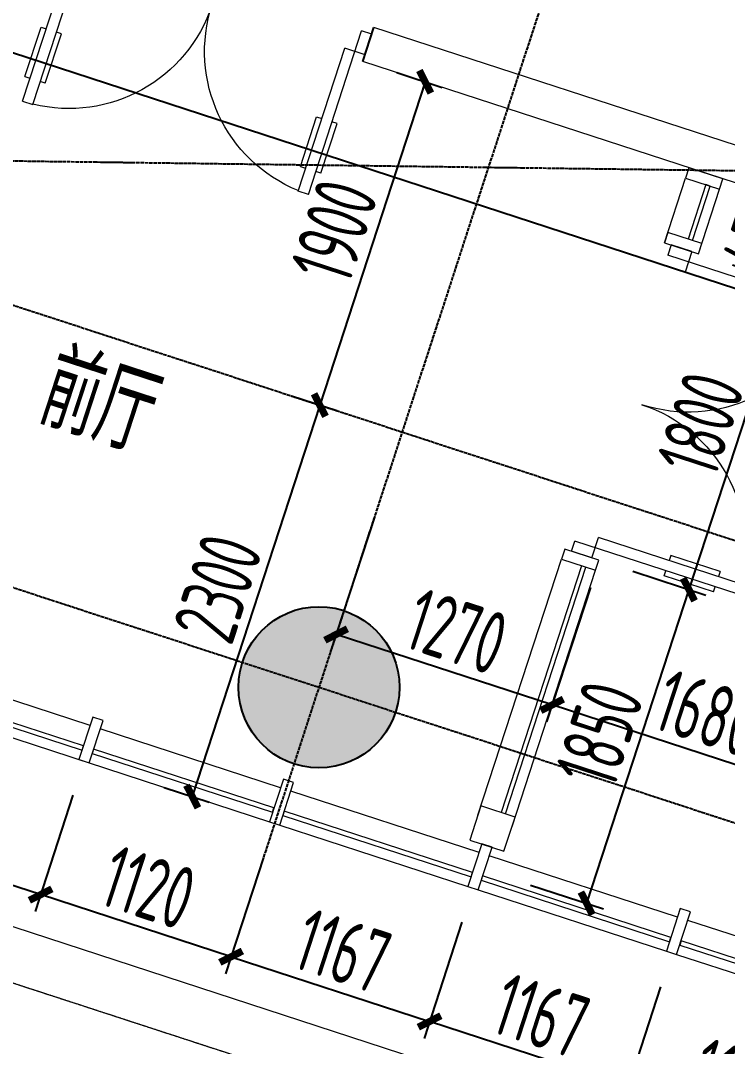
# Model space of a CAD drawing. Header units: millimetres. Extents: x 11515858 to 24947533, y -12784974 to -6116114.
# Drawn here: x 11838188 to 11842139, y -6355257 to -6349525 of the extents above; entities that cross this region are included whole.
import ezdxf
from ezdxf.enums import TextEntityAlignment as Align

# ---------------------------------------------------------------- set-up
doc = ezdxf.new("R2010")
doc.units = ezdxf.units.MM
doc.header["$LTSCALE"] = 10
for name, pattern in [('A2-RG-AXIS$0$CENTER', [2, 1.25, -0.25, 0.25, -0.25]), ('A2-RG-AXIS$0$DOTE', [2.42, 2, -0.2, 0.02, -0.2]), ('A2-RI-F2$0$Overhead 1_16_', [2.579687, 1.5875, -0.992188])]:
    doc.linetypes.add(name, pattern=pattern)
for name, color, linetype in [('A2-RB-F2$0$A-DIMS-100', 1, 'Continuous'), ('A2-RG-AXIS$0$A-GRID', 1, 'A2-RG-AXIS$0$CENTER'), ('A2-RI-F2$0$A-STRS', 50, 'Continuous'), ('A2-RI-F2$0$A-SYMB-AREA', 4, 'Continuous'), ('A2-RI-F2$0$A-SYMB-NAME', 4, 'Continuous'), ('A2-RI-F2$0$WINDOW_TEXT', 7, 'Continuous'), ('A2-RS-F2$0$A-HATH-GRAY', 8, 'Continuous'), ('A2-RS-F2$0$A-WALL-CONC', 6, 'Continuous')]:
    doc.layers.add(name, color=color, linetype=linetype)
for name, color, linetype, lineweight in [('A2-RI-F2$0$A-DOOR', 32, 'Continuous', 5), ('A2-RI-F2$0$A-FLOR-OVHD', 8, 'A2-RI-F2$0$Overhead 1_16_', 5), ('A2-RI-F2$0$A-FLOR-STRS', 2, 'Continuous', 5), ('A2-RI-F2$0$A-GENM', 6, 'Continuous', 9), ('A2-RI-F2$0$A-GLAZ', 140, 'Continuous', 5), ('A2-RI-F2$0$A-GLAZ-CWMG', 3, 'Continuous', 5), ('A2-RI-F2$0$A-WALL', 7, 'Continuous', 5)]:
    doc.layers.add(name, color=color, linetype=linetype, lineweight=lineweight)
doc.styles.add('A2-RB-F2$0$XD2008', font='hzs.shx', dxfattribs={"width": 0.7, "bigfont": 'hztxt.shx'})
doc.styles.add('A2-RI-F2$0$ECADI', font='hzs.shx', dxfattribs={"width": 0.7, "bigfont": 'hztxt.shx'})
doc.styles.add('A2-RI-F2$0$SIMPLEX', font='simplex.shx', dxfattribs={"width": 0.7})
doc.dimstyles.new('A2-RB-F2$0$XD100$0', dxfattribs={"dimscale": 100, "dimtxt": 3.5, "dimasz": 1, "dimexe": 1, "dimexo": 2, "dimgap": 0.5, "dimtad": 1, "dimdec": 0, "dimdsep": 46, "dimtxsty": 'A2-RB-F2$0$XD2008', "dimblk1": 'A2-RB-F2$0$_ArchTick', "dimblk2": 'A2-RB-F2$0$_ArchTick', "dimsah": 1, "dimcen": 2.5, "dimclrt": 4, "dimaunit": 1, "dimadec": 0, "dimazin": 0, "dimtfac": 1, "dimtdec": 0, "dimtix": 1, "dimtmove": 1, "dimatfit": 3, "dimfxl": 0, "dimtolj": 1, "dimtzin": 0, "dimarcsym": 0})

# ---------------------------------------------------------------- blocks, each defined once
blk = doc.blocks.new('A2-RG-AXIS')
at = {"layer": 'A2-RG-AXIS$0$A-GRID', "linetype": 'A2-RG-AXIS$0$DOTE'}
for p, q in [((11852707, -6313824), (11839546.1, -6354201.2)), ((11832290.2, -6349206.7), (11870250.8, -6361579.7)), ((11835567, -6350274.8), (11872705.5, -6350774.9)), ((11831825.3, -6350632.8), (11869786, -6363005.8))]:
    blk.add_line(p, q, dxfattribs=at)
blk = doc.blocks.new('A2-RB-F2$0$_ArchTick')
at = {"color": 0, "linetype": 'ByBlock', "const_width": 0.4}
blk.add_lwpolyline([(-0.5, -0.5), (0.5, 0.5)], dxfattribs=at)
blk = doc.blocks.new('*D1606')
at = {"layer": 'A2-RB-F2$0$A-DIMS-100', "color": 0, "lineweight": -2, "transparency": 16777216}
for p, q in [((11840291.9, -6349816.5), (11840544.6, -6349898.9)), ((11840449.5, -6349867.9), (11839860.7, -6351674.3)), ((11839703.1, -6351622.9), (11839955.8, -6351705.2))]:
    blk.add_line(p, q, dxfattribs=at)
at = {"layer": 'Defpoints', "color": 0, "transparency": 16777216}
for p in [(11840101.7, -6349754.6), (11839513, -6351560.9), (11839860.7, -6351674.3)]:
    blk.add_point(p, dxfattribs=at)
at = {"layer": 'A2-RB-F2$0$A-DIMS-100', "color": 0, "lineweight": -2, "transparency": 16777216, "xscale": 100, "yscale": 100, "zscale": 100}
for p, rotation in [((11840449.5, -6349867.9), 71.9470404933523), ((11839860.7, -6351674.3), 251.9470404933523)]:
    blk.add_blockref('A2-RB-F2$0$_ArchTick', p, dxfattribs=dict(at, rotation=rotation))
at = {"layer": 'A2-RB-F2$0$A-DIMS-100', "color": 4, "transparency": 16777216, "insert": (11839941.2, -6350701.4), "char_height": 350, "attachment_point": 5, "rotation": 71.94704, "style": 'A2-RB-F2$0$XD2008'}
blk.add_mtext('\\A1;1900', dxfattribs=at)
blk = doc.blocks.new('*D1607')
at = {"layer": 'A2-RB-F2$0$A-DIMS-100', "color": 0, "lineweight": -2, "transparency": 16777216}
for p, q in [((11839703.1, -6351622.9), (11839955.8, -6351705.2)), ((11839860.7, -6351674.3), (11839148, -6353861.1)), ((11838990.4, -6353809.7), (11839243, -6353892.1))]:
    blk.add_line(p, q, dxfattribs=at)
at = {"layer": 'Defpoints', "color": 0, "transparency": 16777216}
for p in [(11839513, -6351560.9), (11838800.2, -6353747.7), (11839148, -6353861.1)]:
    blk.add_point(p, dxfattribs=at)
at = {"layer": 'A2-RB-F2$0$A-DIMS-100', "color": 0, "lineweight": -2, "transparency": 16777216, "xscale": 100, "yscale": 100, "zscale": 100}
for p, rotation in [((11839860.7, -6351674.3), 71.94704049335047), ((11839148, -6353861.1), 251.9470404933505)]:
    blk.add_blockref('A2-RB-F2$0$_ArchTick', p, dxfattribs=dict(at, rotation=rotation))
at = {"layer": 'A2-RB-F2$0$A-DIMS-100', "color": 4, "transparency": 16777216, "insert": (11839290.4, -6352697.9), "char_height": 350, "attachment_point": 5, "rotation": 71.94704, "style": 'A2-RB-F2$0$XD2008'}
blk.add_mtext('\\A1;2300', dxfattribs=at)
blk = doc.blocks.new('*D1856')
at = {"layer": 'A2-RB-F2$0$A-DIMS-100', "color": 0, "lineweight": -2, "transparency": 16777216}
for p, q in [((11841373, -6352693.2), (11841128.3, -6353444.2)), ((11842970.6, -6353214), (11842725.8, -6353965)), ((11842756.8, -6353869.9), (11841159.2, -6353349.2))]:
    blk.add_line(p, q, dxfattribs=at)
at = {"layer": 'Defpoints', "color": 0, "transparency": 16777216}
for p in [(11841435, -6352503.1), (11843032.6, -6353023.8), (11841159.2, -6353349.2)]:
    blk.add_point(p, dxfattribs=at)
at = {"layer": 'A2-RB-F2$0$A-DIMS-100', "color": 0, "lineweight": -2, "transparency": 16777216, "xscale": 100, "yscale": 100, "zscale": 100}
for p, rotation in [((11841159.2, -6353349.2), 161.9462630201859), ((11842756.8, -6353869.9), 341.9462630201858)]:
    blk.add_blockref('A2-RB-F2$0$_ArchTick', p, dxfattribs=dict(at, rotation=rotation))
at = {"layer": 'A2-RB-F2$0$A-DIMS-100', "color": 4, "transparency": 16777216, "insert": (11842027.8, -6353395.6), "char_height": 350, "attachment_point": 5, "rotation": 341.94626, "style": 'A2-RB-F2$0$XD2008'}
blk.add_mtext('\\A1;1680', dxfattribs=at)
blk = doc.blocks.new('*D1857')
at = {"layer": 'A2-RB-F2$0$A-DIMS-100', "color": 0, "lineweight": -2, "transparency": 16777216}
for p, q in [((11840165.9, -6352299.8), (11839921.1, -6353050.7)), ((11841373.1, -6352693.2), (11841128.3, -6353444.2)), ((11841159.3, -6353349.1), (11839952.1, -6352955.7))]:
    blk.add_line(p, q, dxfattribs=at)
at = {"layer": 'Defpoints', "color": 0, "transparency": 16777216}
for p in [(11840227.8, -6352109.6), (11841435, -6352503.1), (11839952.1, -6352955.7)]:
    blk.add_point(p, dxfattribs=at)
at = {"layer": 'A2-RB-F2$0$A-DIMS-100', "color": 0, "lineweight": -2, "transparency": 16777216, "xscale": 100, "yscale": 100, "zscale": 100}
for p, rotation in [((11839952.1, -6352955.7), 161.9470386342331), ((11841159.3, -6353349.1), 341.9470386342332)]:
    blk.add_blockref('A2-RB-F2$0$_ArchTick', p, dxfattribs=dict(at, rotation=rotation))
at = {"layer": 'A2-RB-F2$0$A-DIMS-100', "color": 4, "transparency": 16777216, "insert": (11840625.4, -6352938.5), "char_height": 350, "attachment_point": 5, "rotation": 341.94704, "style": 'A2-RB-F2$0$XD2008'}
blk.add_mtext('\\A1;1270', dxfattribs=at)
blk = doc.blocks.new('*D2026')
at = {"layer": 'A2-RB-F2$0$A-DIMS-100', "color": 0, "lineweight": -2, "transparency": 16777216}
for p, q in [((11841764.6, -6354924.3), (11841552.7, -6355574.4)), ((11842873.8, -6355285.8), (11842662, -6355935.9)), ((11841583.7, -6355479.3), (11842692.9, -6355840.8))]:
    blk.add_line(p, q, dxfattribs=at)
at = {"layer": 'Defpoints', "color": 0, "transparency": 16777216}
for p in [(11841826.6, -6354734.1), (11842935.8, -6355095.7), (11842692.9, -6355840.8)]:
    blk.add_point(p, dxfattribs=at)
at = {"layer": 'A2-RB-F2$0$A-DIMS-100', "color": 0, "lineweight": -2, "transparency": 16777216, "xscale": 100, "yscale": 100, "zscale": 100}
for p, rotation in [((11841583.7, -6355479.3), 161.9470404933341), ((11842692.9, -6355840.8), 341.9470404933341)]:
    blk.add_blockref('A2-RB-F2$0$_ArchTick', p, dxfattribs=dict(at, rotation=rotation))
at = {"layer": 'A2-RB-F2$0$A-DIMS-100', "color": 4, "transparency": 16777216, "insert": (11842208.1, -6355446.1), "char_height": 350, "attachment_point": 5, "rotation": 341.94704, "style": 'A2-RB-F2$0$XD2008'}
blk.add_mtext('\\A1;1167', dxfattribs=at)
blk = doc.blocks.new('*D2027')
at = {"layer": 'A2-RB-F2$0$A-DIMS-100', "color": 0, "lineweight": -2, "transparency": 16777216}
for p, q in [((11840655.4, -6354562.8), (11840443.5, -6355212.8)), ((11841764.6, -6354924.3), (11841552.7, -6355574.4)), ((11841583.7, -6355479.3), (11840474.5, -6355117.8))]:
    blk.add_line(p, q, dxfattribs=at)
at = {"layer": 'Defpoints', "color": 0, "transparency": 16777216}
for p in [(11840717.4, -6354372.6), (11841826.6, -6354734.1), (11840474.5, -6355117.8)]:
    blk.add_point(p, dxfattribs=at)
at = {"layer": 'A2-RB-F2$0$A-DIMS-100', "color": 0, "lineweight": -2, "transparency": 16777216, "xscale": 100, "yscale": 100, "zscale": 100}
for p, rotation in [((11840474.5, -6355117.8), 161.9470404933908), ((11841583.7, -6355479.3), 341.9470404933908)]:
    blk.add_blockref('A2-RB-F2$0$_ArchTick', p, dxfattribs=dict(at, rotation=rotation))
at = {"layer": 'A2-RB-F2$0$A-DIMS-100', "color": 4, "transparency": 16777216, "insert": (11841098.8, -6355084.6), "char_height": 350, "attachment_point": 5, "rotation": 341.94704, "style": 'A2-RB-F2$0$XD2008'}
blk.add_mtext('\\A1;1167', dxfattribs=at)
blk = doc.blocks.new('*D2028')
at = {"layer": 'A2-RB-F2$0$A-DIMS-100', "color": 0, "lineweight": -2, "transparency": 16777216}
for p, q in [((11839546.1, -6354201.2), (11839334.3, -6354851.3)), ((11840655.4, -6354562.8), (11840443.5, -6355212.8)), ((11839365.2, -6354756.2), (11840474.5, -6355117.8))]:
    blk.add_line(p, q, dxfattribs=at)
at = {"layer": 'Defpoints', "color": 0, "transparency": 16777216}
for p in [(11839608.1, -6354011.1), (11840717.4, -6354372.6), (11840474.5, -6355117.8)]:
    blk.add_point(p, dxfattribs=at)
at = {"layer": 'A2-RB-F2$0$A-DIMS-100', "color": 0, "lineweight": -2, "transparency": 16777216, "xscale": 100, "yscale": 100, "zscale": 100}
for p, rotation in [((11839365.2, -6354756.2), 161.9470404933341), ((11840474.5, -6355117.8), 341.9470404933341)]:
    blk.add_blockref('A2-RB-F2$0$_ArchTick', p, dxfattribs=dict(at, rotation=rotation))
at = {"layer": 'A2-RB-F2$0$A-DIMS-100', "color": 4, "transparency": 16777216, "insert": (11839989.6, -6354723.1), "char_height": 350, "attachment_point": 5, "rotation": 341.94704, "style": 'A2-RB-F2$0$XD2008'}
blk.add_mtext('\\A1;1167', dxfattribs=at)
blk = doc.blocks.new('*D2029')
at = {"layer": 'A2-RB-F2$0$A-DIMS-100', "color": 0, "lineweight": -2, "transparency": 16777216}
for p, q in [((11838481.3, -6353854.1), (11838269.4, -6354504.2)), ((11839546.1, -6354201.2), (11839334.3, -6354851.2)), ((11839365.2, -6354756.1), (11838300.4, -6354409.1))]:
    blk.add_line(p, q, dxfattribs=at)
at = {"layer": 'Defpoints', "color": 0, "transparency": 16777216}
for p in [(11838543.3, -6353664), (11839608.1, -6354011), (11838300.4, -6354409.1)]:
    blk.add_point(p, dxfattribs=at)
at = {"layer": 'A2-RB-F2$0$A-DIMS-100', "color": 0, "lineweight": -2, "transparency": 16777216, "xscale": 100, "yscale": 100, "zscale": 100}
for p, rotation in [((11838300.4, -6354409.1), 161.948816603838), ((11839365.2, -6354756.1), 341.9488166038379)]:
    blk.add_blockref('A2-RB-F2$0$_ArchTick', p, dxfattribs=dict(at, rotation=rotation))
at = {"layer": 'A2-RB-F2$0$A-DIMS-100', "color": 4, "transparency": 16777216, "insert": (11838902.6, -6354368.7), "char_height": 350, "attachment_point": 5, "rotation": 341.94882, "style": 'A2-RB-F2$0$XD2008'}
blk.add_mtext('\\A1;1120', dxfattribs=at)
blk = doc.blocks.new('*D2030')
at = {"layer": 'A2-RB-F2$0$A-DIMS-100', "color": 0, "lineweight": -2, "transparency": 16777216}
for p, q in [((11837416.5, -6353507.1), (11837204.6, -6354157.1)), ((11838481.3, -6353854.1), (11838269.4, -6354504.2)), ((11838300.4, -6354409.1), (11837235.6, -6354062.1))]:
    blk.add_line(p, q, dxfattribs=at)
at = {"layer": 'Defpoints', "color": 0, "transparency": 16777216}
for p in [(11837478.4, -6353316.9), (11838543.3, -6353664), (11837235.6, -6354062.1)]:
    blk.add_point(p, dxfattribs=at)
at = {"layer": 'A2-RB-F2$0$A-DIMS-100', "color": 0, "lineweight": -2, "transparency": 16777216, "xscale": 100, "yscale": 100, "zscale": 100}
for p, rotation in [((11837235.6, -6354062.1), 161.948816603838), ((11838300.4, -6354409.1), 341.9488166038379)]:
    blk.add_blockref('A2-RB-F2$0$_ArchTick', p, dxfattribs=dict(at, rotation=rotation))
at = {"layer": 'A2-RB-F2$0$A-DIMS-100', "color": 4, "transparency": 16777216, "insert": (11837837.7, -6354021.7), "char_height": 350, "attachment_point": 5, "rotation": 341.94882, "style": 'A2-RB-F2$0$XD2008'}
blk.add_mtext('\\A1;1120', dxfattribs=at)
blk = doc.blocks.new('*D1921')
at = {"layer": 'A2-RB-F2$0$A-DIMS-100', "color": 0, "lineweight": -2, "transparency": 16777216}
for p, q in [((11838514.3, -6348816.4), (11838671.6, -6348334)), ((11838640.6, -6348429.1), (11840352, -6348986.9)), ((11840225.7, -6349374.3), (11840382.9, -6348891.8))]:
    blk.add_line(p, q, dxfattribs=at)
at = {"layer": 'Defpoints', "color": 0, "transparency": 16777216}
for p in [(11840352, -6348986.9), (11838452.3, -6349006.6), (11840163.7, -6349564.4)]:
    blk.add_point(p, dxfattribs=at)
at = {"layer": 'A2-RB-F2$0$A-DIMS-100', "color": 0, "lineweight": -2, "transparency": 16777216, "xscale": 100, "yscale": 100, "zscale": 100}
for p, rotation in [((11838640.6, -6348429.1), 161.9462360833421), ((11840352, -6348986.9), 341.9462360833421)]:
    blk.add_blockref('A2-RB-F2$0$_ArchTick', p, dxfattribs=dict(at, rotation=rotation))
at = {"layer": 'A2-RB-F2$0$A-DIMS-100', "color": 4, "transparency": 16777216, "insert": (11839566, -6348494.1), "char_height": 350, "attachment_point": 5, "rotation": 341.94624, "style": 'A2-RB-F2$0$XD2008'}
blk.add_mtext('\\A1;1800', dxfattribs=at)
blk = doc.blocks.new('*D1925')
at = {"layer": 'A2-RB-F2$0$A-DIMS-100', "color": 0, "lineweight": -2, "transparency": 16777216}
for p, q in [((11842309.8, -6350458), (11842717.4, -6350591.8)), ((11842622.4, -6350560.6), (11842653.6, -6350465.6)), ((11842480.2, -6350993.8), (11842622.4, -6350560.6)), ((11842167.6, -6350891.2), (11842575.2, -6351025)), ((11842480.2, -6350993.8), (11842449, -6351088.8))]:
    blk.add_line(p, q, dxfattribs=at)
at = {"layer": 'Defpoints', "color": 0, "transparency": 16777216}
for p in [(11842119.8, -6350395.6), (11842622.4, -6350560.6), (11841977.6, -6350828.8)]:
    blk.add_point(p, dxfattribs=at)
at = {"layer": 'A2-RB-F2$0$A-DIMS-100', "color": 0, "lineweight": -2, "transparency": 16777216, "xscale": 100, "yscale": 100, "zscale": 100}
for p, rotation in [((11842622.4, -6350560.6), 251.8267506005445), ((11842480.2, -6350993.8), 71.82675060054449)]:
    blk.add_blockref('A2-RB-F2$0$_ArchTick', p, dxfattribs=dict(at, rotation=rotation))
at = {"layer": 'A2-RB-F2$0$A-DIMS-100', "color": 4, "transparency": 16777216, "insert": (11842337.5, -6350707), "char_height": 350, "attachment_point": 5, "rotation": 71.82675, "style": 'A2-RB-F2$0$XD2008'}
blk.add_mtext('\\A1;450', dxfattribs=at)
blk = doc.blocks.new('*D1926')
at = {"layer": 'A2-RB-F2$0$A-DIMS-100', "color": 0, "lineweight": -2, "transparency": 16777216}
for p, q in [((11842167.7, -6350890.8), (11842576.5, -6351024)), ((11842481.4, -6350993), (11841923.6, -6352704.4)), ((11841609.9, -6352602.2), (11842018.7, -6352735.4))]:
    blk.add_line(p, q, dxfattribs=at)
at = {"layer": 'Defpoints', "color": 0, "transparency": 16777216}
for p in [(11841977.6, -6350828.8), (11841419.8, -6352540.2), (11841923.6, -6352704.4)]:
    blk.add_point(p, dxfattribs=at)
at = {"layer": 'A2-RB-F2$0$A-DIMS-100', "color": 0, "lineweight": -2, "transparency": 16777216, "xscale": 100, "yscale": 100, "zscale": 100}
for p, rotation in [((11842481.4, -6350993), 71.94736026719052), ((11841923.6, -6352704.4), 251.9473602671905)]:
    blk.add_blockref('A2-RB-F2$0$_ArchTick', p, dxfattribs=dict(at, rotation=rotation))
at = {"layer": 'A2-RB-F2$0$A-DIMS-100', "color": 4, "transparency": 16777216, "insert": (11841988.6, -6351779), "char_height": 350, "attachment_point": 5, "rotation": 71.94736, "style": 'A2-RB-F2$0$XD2008'}
blk.add_mtext('\\A1;1800', dxfattribs=at)
blk = doc.blocks.new('*D1927')
at = {"layer": 'A2-RB-F2$0$A-DIMS-100', "color": 0, "lineweight": -2, "transparency": 16777216}
for p, q in [((11841609.9, -6352602.2), (11842018.7, -6352735.4)), ((11841923.6, -6352704.4), (11841352.2, -6354457.6)), ((11841038.5, -6354355.3), (11841447.3, -6354488.6))]:
    blk.add_line(p, q, dxfattribs=at)
at = {"layer": 'Defpoints', "color": 0, "transparency": 16777216}
for p in [(11841419.8, -6352540.2), (11840848.4, -6354293.3), (11841352.2, -6354457.6)]:
    blk.add_point(p, dxfattribs=at)
at = {"layer": 'A2-RB-F2$0$A-DIMS-100', "color": 0, "lineweight": -2, "transparency": 16777216, "xscale": 100, "yscale": 100, "zscale": 100}
for p, rotation in [((11841923.6, -6352704.4), 71.94704051951706), ((11841352.2, -6354457.6), 251.947040519517)]:
    blk.add_blockref('A2-RB-F2$0$_ArchTick', p, dxfattribs=dict(at, rotation=rotation))
at = {"layer": 'A2-RB-F2$0$A-DIMS-100', "color": 4, "transparency": 16777216, "insert": (11841424, -6353511.3), "char_height": 350, "attachment_point": 5, "rotation": 71.94704, "style": 'A2-RB-F2$0$XD2008'}
blk.add_mtext('\\A1;1850', dxfattribs=at)
blk = doc.blocks.new('A2-RS-F2')
at = {"layer": 'A2-RS-F2$0$A-HATH-GRAY'}
h = blk.add_hatch(color=256, dxfattribs=at)
edge = h.paths.add_edge_path()
edge.add_arc((11839856, -6353250.4), 450, 0, 360)
at = {"layer": 'A2-RS-F2$0$A-WALL-CONC'}
blk.add_circle((11839856, -6353250.4), 450, dxfattribs=at)
blk = doc.blocks.new('A2-RI-F2$0$Quad Corner Mullion - 200mm x 200mm Quad Corner-5221516-Documents - Level 2')
at = {"layer": 'A2-RI-F2$0$A-GLAZ-CWMG', "lineweight": 20}
for p, q in [((-100, 100), (100, 100)), ((-100, -100), (-100, 100)), ((100, 100), (100, -100)), ((100, -100), (-100, -100))]:
    blk.add_line(p, q, dxfattribs=at)
blk = doc.blocks.new('A2-RI-F2$0$Rectangular Mullion - 60mm x 200mm-5220755-Documents - Level 2')
at = {"layer": 'A2-RI-F2$0$A-GLAZ-CWMG', "lineweight": 20}
for p, q in [((-30, 100), (30, 100)), ((-30, -100), (-30, 100)), ((30, 100), (30, -100)), ((30, -100), (-30, -100))]:
    blk.add_line(p, q, dxfattribs=at)
blk = doc.blocks.new('A2-RI-F2$0$Rectangular Mullion - 60mm x 200mm-5221522-Documents - Level 2')
at = {"layer": 'A2-RI-F2$0$A-GLAZ-CWMG', "lineweight": 20}
for p, q in [((0, 100), (-60, 100)), ((-60, 100), (-60, -100)), ((0, -100), (0, 100)), ((-60, -100), (0, -100))]:
    blk.add_line(p, q, dxfattribs=at)
blk = doc.blocks.new('A2-RI-F2$0$System Panel - Glazed - Frit-3944572-Documents - Level 2')
at = {"layer": 'A2-RI-F2$0$A-GLAZ', "lineweight": 13}
for p, q in [((553.3, 44.5), (-553.3, 44.5)), ((-553.3, 44.5), (-553.3, 19.1)), ((-553.3, 19.1), (553.3, 19.1)), ((553.3, 19.1), (553.3, 44.5))]:
    blk.add_line(p, q, dxfattribs=at)
blk = doc.blocks.new('A2-RI-F2$0$System Panel - Glazed - Frit-V123-Documents - Level 2')
at = {"layer": 'A2-RI-F2$0$A-GLAZ', "lineweight": 13}
for p, q in [((530, 44.4), (-530, 44.4)), ((-530, 44.4), (-530, 19)), ((-530, 19), (530, 19)), ((530, 19), (530, 44.4))]:
    blk.add_line(p, q, dxfattribs=at)
blk = doc.blocks.new('A2-RI-F2$0$Rectangular Mullion - 60mm x 200mm-3687298-Documents - Level 2')
at = {"layer": 'A2-RI-F2$0$A-GLAZ-CWMG', "lineweight": 13}
for p, q in [((-30, 150), (30, 150)), ((-30, -100), (-30, 150)), ((30, 150), (30, -100)), ((30, -100), (-30, -100))]:
    blk.add_line(p, q, dxfattribs=at)
blk = doc.blocks.new('A2-RI-F2$0$Rectangular Mullion - 60mm x 200mm-3687299-Documents - Level 2')
at = {"layer": 'A2-RI-F2$0$A-GLAZ-CWMG', "lineweight": 13}
for p, q in [((-30, 150), (30, 150)), ((-30, -100), (-30, 150)), ((30, 150), (30, -100)), ((30, -100), (-30, -100))]:
    blk.add_line(p, q, dxfattribs=at)
blk = doc.blocks.new('A2-RI-F2$0$Rectangular Mullion - 60mm x 200mm-3681593-Documents - Level 2')
at = {"layer": 'A2-RI-F2$0$A-GLAZ-CWMG', "lineweight": 13}
for p, q in [((-30, 150), (30, 150)), ((-30, -100), (-30, 150)), ((30, 150), (30, -100)), ((30, -100), (-30, -100))]:
    blk.add_line(p, q, dxfattribs=at)
blk = doc.blocks.new('A2-RI-F2$0$Rectangular Mullion - 60mm x 200mm-3710276-Documents - Level 2')
at = {"layer": 'A2-RI-F2$0$A-GLAZ-CWMG', "lineweight": 13}
for p, q in [((-30, 150), (30, 150)), ((-30, -100), (-30, 150)), ((30, 150), (30, -100)), ((30, -100), (-30, -100))]:
    blk.add_line(p, q, dxfattribs=at)
blk = doc.blocks.new('A2-RI-F2$0$System Panel - Glazed - Frit-V125-Documents - Level 2')
at = {"layer": 'A2-RI-F2$0$A-GLAZ', "lineweight": 13}
for p, q in [((553.3, 44.5), (-553.3, 44.5)), ((-553.3, 44.5), (-553.3, 19.1)), ((-553.3, 19.1), (553.3, 19.1)), ((553.3, 19.1), (553.3, 44.5))]:
    blk.add_line(p, q, dxfattribs=at)
blk = doc.blocks.new('A2-RI-F2$0$System Panel - Glazed - Frit-4849878-Documents - Level 2')
at = {"layer": 'A2-RI-F2$0$A-GLAZ', "lineweight": 13}
for p, q in [((530, 44.4), (-530, 44.4)), ((-530, 44.4), (-530, 19)), ((-530, 19), (530, 19)), ((530, 19), (530, 44.4))]:
    blk.add_line(p, q, dxfattribs=at)
blk = doc.blocks.new('A2-RI-F2$0$System Panel - Glazed - Frit-V127-Documents - Level 2')
at = {"layer": 'A2-RI-F2$0$A-GLAZ', "lineweight": 13}
for p, q in [((553.3, 44.5), (-553.3, 44.5)), ((-553.3, 44.5), (-553.3, 19.1)), ((-553.3, 19.1), (553.3, 19.1)), ((553.3, 19.1), (553.3, 44.5))]:
    blk.add_line(p, q, dxfattribs=at)
blk = doc.blocks.new('A2-RI-F2$0$Roof Profile - South1 - Roof Profile - South-4416806-Documents - Level 2')
at = {"layer": 'A2-RI-F2$0$A-GENM'}
blk.add_open_spline([(84277.9, -48492), (83857.3, -48492), (83226.4, -48492), (82385, -48492), (81753.9, -48492), (81122.6, -48492), (80491.5, -48492), (79860.7, -48492), (79230.2, -48492), (78599.8, -48492), (77969.8, -48492), (77340.2, -48492), (76710.9, -48492), (76082.2, -48492), (75454.1, -48492), (74826.4, -48492), (74198.9, -48492), (73571.9, -48492), (73049.7, -48492), (72632.2, -48492), (72215, -48492), (71694.3, -48492), (71070.9, -48492), (70449.3, -48492), (69829.9, -48492), (69213.4, -48492), (68601, -48492), (68094.7, -48492), (67692.9, -48492), (67393.3, -48492), (67095.6, -48492), (66800.4, -48492), (66508.5, -48492), (66124.5, -48492), (65749.7, -48492), (65387.7, -48492), (65167.7, -48492), (64995.9, -48492), (64869.4, -48492), (64746.6, -48492), (64666.7, -48492), (64627.6, -48492)], degree=3, knots=[-1, -1, -1, -1, -0.9375, -0.90625, -0.875, -0.84375, -0.8125, -0.78125, -0.75, -0.71875, -0.6875, -0.65625, -0.625, -0.59375, -0.5625, -0.53125, -0.5, -0.46875, -0.4375, -0.421875, -0.40625, -0.375, -0.34375, -0.3125, -0.28125, -0.25, -0.21875, -0.1875, -0.171875, -0.15625, -0.140625, -0.125, -0.109375, -0.09375, -0.0625, -0.046875, -0.03125, -0.0234375, -0.015625, -0.0078125, -0.0002089, -0.0002089, -0.0002089, -0.0002089], dxfattribs=at)
blk = doc.blocks.new('A2-RI-F2$0$Rectangular Mullion - 60mm x 200mm-4618977-Documents - Level 2')
at = {"layer": 'A2-RI-F2$0$A-GLAZ-CWMG'}
blk.add_line((72150.3, -47190), (73256.9, -47190), dxfattribs=at)
blk = doc.blocks.new('A2-RI-F2$0$Rectangular Mullion - 60mm x 200mm-4618979-Documents - Level 2')
at = {"layer": 'A2-RI-F2$0$A-GLAZ-CWMG'}
blk.add_line((70983.6, -47190), (72090.3, -47190), dxfattribs=at)
blk = doc.blocks.new('A2-RI-F2$0$Rectangular Mullion - 60mm x 200mm-4849850-Documents - Level 2')
at = {"layer": 'A2-RI-F2$0$A-GLAZ-CWMG'}
blk.add_line((69816.9, -47190), (70923.6, -47190), dxfattribs=at)
blk = doc.blocks.new('A2-RI-F2$0$5erhfh')
at = {"layer": 'A2-RI-F2$0$A-SYMB-AREA', "style": 'A2-RI-F2$0$ECADI', "width": 0.7}
blk.add_attdef('340M2', text='', height=2.5, dxfattribs=at).set_placement((0, 1.25), align=Align.MIDDLE_LEFT)
at = {"layer": 'A2-RI-F2$0$A-SYMB-NAME', "style": 'A2-RI-F2$0$ECADI', "width": 0.7}
blk.add_attdef('CHINESENAME', (-12.292, 3.087), '', height=4.5, dxfattribs=at)
blk = doc.blocks.new('A2-RI-F2$0$$DorLib2D$00000011')
for p, q in [((-0.4667, 0.4709), (-0.4667, -0.0625)), ((-0.4667, 0.4709), (-0.4333, 0.4709)), ((-0.4333, 0.4709), (-0.4333, 0.0042)), ((0.4333, 0.4709), (0.4333, 0.0042)), ((0.4667, 0.4709), (0.4333, 0.4709)), ((0.4667, 0.4709), (0.4667, -0.0625)), ((-0.4833, 0.3962), (-0.4667, 0.3962)), ((-0.4167, 0.3962), (-0.4333, 0.3962)), ((0.4167, 0.3962), (0.4333, 0.3962)), ((0.4833, 0.3962), (0.4667, 0.3962)), ((-0.4833, 0.2346), (-0.4667, 0.2346)), ((-0.4167, 0.2346), (-0.4333, 0.2346)), ((0.4167, 0.2346), (0.4333, 0.2346)), ((0.4833, 0.2346), (0.4667, 0.2346)), ((-0.5, 0.0042), (-0.4333, 0.0042)), ((-0.5, 0.0042), (-0.5, -0.0625)), ((0.5, 0.0042), (0.4333, 0.0042)), ((0.5, 0.0042), (0.5, -0.0625)), ((-0.5, -0.0625), (-0.4667, -0.0625)), ((0.5, -0.0625), (0.4667, -0.0625))]:
    blk.add_line(p, q)
at = {"lineweight": 13}
for p, q in [((-0.4833, 0.3962), (-0.4833, 0.2346)), ((-0.4167, 0.3962), (-0.4167, 0.2346)), ((0.4167, 0.3962), (0.4167, 0.2346)), ((0.4833, 0.3962), (0.4833, 0.2346))]:
    blk.add_line(p, q, dxfattribs=at)
for centre, start, end in [((-0.4667, 0.0042), 0, 85.904), ((0.4667, 0.0042), 94.096, 180)]:
    blk.add_arc(centre, 0.4667, start, end, dxfattribs=at)
blk = doc.blocks.new('A2-RI-F2$0$door-doublewing')
at = {"layer": 'A2-RI-F2$0$A-DOOR', "color": 4, "xscale": -0.9999999999999998, "rotation": 180}
blk.add_blockref('A2-RI-F2$0$$DorLib2D$00000011', (0, -0.0291), dxfattribs=at)
at = {"layer": 'A2-RI-F2$0$WINDOW_TEXT', "style": 'A2-RI-F2$0$SIMPLEX', "flags": 9}
blk.add_attdef('A', text='', height=1, dxfattribs=at).set_placement((0, 1.5), align=Align.MIDDLE)
blk = doc.blocks.new('A2-RB-F2')
at = {"layer": 'A2-RB-F2$0$A-DIMS-100'}
for p1, p2, distance, picture, middle in [((11838452.3, -6349006.6), (11840163.7, -6349564.4), 607.4, '*D1921', (11839566, -6348494.1)), ((11840101.7, -6349754.6), (11839513, -6351560.9), 365.8, '*D1606', (11839941.2, -6350701.4)), ((11841977.6, -6350828.8), (11841419.8, -6352540.2), 529.9, '*D1926', (11841988.6, -6351779)), ((11839513, -6351560.9), (11838800.2, -6353747.7), 365.8, '*D1607', (11839290.4, -6352697.9)), ((11841435, -6352503.1), (11840227.8, -6352109.6), 889.9, '*D1857', (11840625.4, -6352938.5)), ((11843032.6, -6353023.8), (11841435, -6352503.1), 889.9, '*D1856', (11842027.8, -6353395.6)), ((11838543.3, -6353664), (11837478.4, -6353316.9), 783.7, '*D2030', (11837837.7, -6354021.7)), ((11839608.1, -6354011), (11838543.3, -6353664), 783.7, '*D2029', (11838902.6, -6354368.7)), ((11839608.1, -6354011.1), (11840717.4, -6354372.6), -783.7, '*D2028', (11839989.6, -6354723.1)), ((11841826.6, -6354734.1), (11840717.4, -6354372.6), 783.7, '*D2027', (11841098.8, -6355084.6)), ((11841826.6, -6354734.1), (11842935.8, -6355095.7), -783.7, '*D2026', (11842208.1, -6355446.1))]:
    dim = blk.add_aligned_dim(p1=p1, p2=p2, distance=distance, dimstyle='A2-RB-F2$0$XD100$0', dxfattribs=at)
    dim.commit()
    dim.dimension.update_dxf_attribs({"geometry": picture, "text_midpoint": middle})
for p1, p2, distance, text, picture, middle in [((11841977.6, -6350828.8), (11842119.8, -6350395.6), -529, '450', '*D1925', (11842337.5, -6350707)), ((11841419.8, -6352540.2), (11840848.4, -6354293.3), 529.9, '1850', '*D1927', (11841424, -6353511.3))]:
    dim = blk.add_aligned_dim(p1=p1, p2=p2, distance=distance, text=text, dimstyle='A2-RB-F2$0$XD100$0', dxfattribs=at)
    dim.commit()
    dim.dimension.update_dxf_attribs({"geometry": picture, "text_midpoint": middle})
blk = doc.blocks.new('A2-RI-F2')
at = {"layer": 'A2-RI-F2$0$A-FLOR-OVHD', "ltscale": 0.3}
blk.add_lwpolyline([(11851781.9, -6316661.9), (11879355.1, -6325647.5), (11871959.5, -6348337.9), (11872377.5, -6348345.6), (11867157.7, -6364360), (11832501.2, -6353064), (11836878.8, -6339633.3)], dxfattribs=at)
at = {"layer": 'A2-RI-F2$0$A-GENM'}
blk.add_line((11832886.9, -6352874.2), (11852894.2, -6359395.4), dxfattribs=at)
at = {"layer": 'A2-RI-F2$0$A-GLAZ', "lineweight": 13}
for p, q in [((11842018.4, -6350442.4), (11841919.2, -6350746.7)), ((11841943.4, -6350754.5), (11842042.6, -6350450.3)), ((11842042.6, -6350450.3), (11842018.4, -6350442.4)), ((11841324.2, -6352572.1), (11840874.9, -6353950.7)), ((11840899.1, -6353958.5), (11841348.4, -6352580))]:
    blk.add_line(p, q, dxfattribs=at)
at = {"layer": 'A2-RI-F2$0$A-GLAZ-CWMG'}
for p, q in [((11841787.5, -6350766.8), (11841905.2, -6350405.5)), ((11841977.6, -6350828.8), (11842095.4, -6350467.5)), ((11841959, -6350885.8), (11841959, -6350885.8)), ((11840744.8, -6353965.6), (11841211, -6352535.3)), ((11840935, -6354027.6), (11841401.2, -6352597.2)), ((11838576.7, -6353464.5), (11837568.9, -6353136)), ((11837506.9, -6353326.2), (11839579.6, -6354001.8)), ((11839641.6, -6353811.6), (11838633.8, -6353483.1)), ((11840750.8, -6354173.1), (11839698.6, -6353830.2)), ((11841860, -6354534.7), (11840807.9, -6354191.7)), ((11842969.3, -6354896.2), (11841917.1, -6354553.3))]:
    blk.add_line(p, q, dxfattribs=at)
at = {"layer": 'A2-RI-F2$0$A-WALL', "lineweight": 25}
blk.add_line((11840101.7, -6349754.6), (11840163.7, -6349564.4), dxfattribs=at)
at = {"layer": 'A2-RI-F2$0$A-WALL'}
for p, q in [((11843467.9, -6350641.4), (11840163.7, -6349564.4)), ((11846288, -6351771), (11840101.7, -6349754.6))]:
    blk.add_line(p, q, dxfattribs=at)
at = {"layer": 'Defpoints', "color": 3, "linetype": 'Continuous'}
blk.add_line((11876890.2, -6362336.4), (11823637.4, -6344979.1), dxfattribs=at)
blk.add_blockref('A2-RS-F2', (0, 0))
ref = blk.add_blockref('A2-RI-F2$0$5erhfh', (11839337.1, -6352444.4), dxfattribs=dict(xscale=100.000000000853, yscale=100.000000000853, zscale=100.000000000853, rotation=341.9467459263064))
ref.add_attrib('CHINESENAME', '前厅', (11838264.1, -6351769.9), dxfattribs={"layer": 'A2-RI-F2$0$A-SYMB-NAME', "height": 450, "rotation": 341.94675, "style": 'A2-RI-F2$0$ECADI', "width": 0.7})
at = {"layer": 'A2-RI-F2$0$A-DOOR', "xscale": 1799.999999997375, "yscale": 1799.999999997375, "zscale": 1799.999999997375}
for p, rotation in [((11839277, -6349380.6), 341.9473602672377), ((11841603.6, -6351653.5), 71.94736026723767)]:
    blk.add_blockref('A2-RI-F2$0$door-doublewing', p, dxfattribs=dict(at, rotation=rotation))
at = {"layer": 'A2-RI-F2$0$A-FLOR-STRS'}
blk.add_blockref('A2-RG-AXIS', (0, 0), dxfattribs=at)
at = {"layer": 'A2-RI-F2$0$A-GENM', "rotation": 341.9470404789931}
blk.add_blockref('A2-RI-F2$0$Roof Profile - South1 - Roof Profile - South-4416806-Documents - Level 2', (11787880.8, -6287517.5), dxfattribs=at)
at = {"layer": 'A2-RI-F2$0$A-GLAZ', "rotation": 161.9470404789931}
for name, p in [('A2-RI-F2$0$System Panel - Glazed - Frit-4849878-Documents - Level 2', (11838041.8, -6353395.4)), ('A2-RI-F2$0$System Panel - Glazed - Frit-V123-Documents - Level 2', (11839106.7, -6353742.4)), ('A2-RI-F2$0$System Panel - Glazed - Frit-V127-Documents - Level 2', (11840193.7, -6354096.7)), ('A2-RI-F2$0$System Panel - Glazed - Frit-3944572-Documents - Level 2', (11841303, -6354458.3)), ('A2-RI-F2$0$System Panel - Glazed - Frit-V125-Documents - Level 2', (11842412.2, -6354819.8))]:
    blk.add_blockref(name, p, dxfattribs=at)
at = {"layer": 'A2-RI-F2$0$A-GLAZ-CWMG', "extrusion": (0, 0, -1)}
for name, p, rotation in [('A2-RI-F2$0$Rectangular Mullion - 60mm x 200mm-5220755-Documents - Level 2', (-11842009.6, -6350408), 288.0529594696591), ('A2-RI-F2$0$Rectangular Mullion - 60mm x 200mm-5220755-Documents - Level 2', (-11841315.4, -6352537.7), 288.0529594696591), ('A2-RI-F2$0$Rectangular Mullion - 60mm x 200mm-3687298-Documents - Level 2', (-11838574.3, -6353568.9), 18.05295952100688), ('A2-RI-F2$0$Rectangular Mullion - 60mm x 200mm-3710276-Documents - Level 2', (-11839639.1, -6353916), 18.05295952100688), ('A2-RI-F2$0$Quad Corner Mullion - 200mm x 200mm Quad Corner-5221516-Documents - Level 2', (-11840825.8, -6354039.8), 288.0529594696591), ('A2-RI-F2$0$Rectangular Mullion - 60mm x 200mm-3687299-Documents - Level 2', (-11840748.3, -6354277.5), 18.05295952100688), ('A2-RI-F2$0$Rectangular Mullion - 60mm x 200mm-3681593-Documents - Level 2', (-11841857.6, -6354639.1), 18.05295952100688)]:
    blk.add_blockref(name, p, dxfattribs=dict(at, rotation=rotation))
at = {"layer": 'A2-RI-F2$0$A-GLAZ-CWMG'}
for name, p, rotation in [('A2-RI-F2$0$Rectangular Mullion - 60mm x 200mm-5221522-Documents - Level 2', (11841901.1, -6350740.8), 71.94704053034062), ('A2-RI-F2$0$Rectangular Mullion - 60mm x 200mm-4849850-Documents - Level 2', (11787880.8, -6287517.5), 341.9470404789931), ('A2-RI-F2$0$Rectangular Mullion - 60mm x 200mm-4618979-Documents - Level 2', (11787880.8, -6287517.5), 341.9470404789931), ('A2-RI-F2$0$Rectangular Mullion - 60mm x 200mm-4618977-Documents - Level 2', (11787880.8, -6287517.5), 341.9470404789931)]:
    blk.add_blockref(name, p, dxfattribs=dict(at, rotation=rotation))
at = {"layer": 'A2-RI-F2$0$A-STRS', "linetype": 'Continuous'}
blk.add_blockref('A2-RB-F2', (0, 0), dxfattribs=at)

msp = doc.modelspace()

# ---------------------------------------------------------------- block references
for name in ['A2-RI-F2', 'A2-RB-F2', 'A2-RG-AXIS', 'A2-RS-F2']:
    msp.add_blockref(name, (0, 0))

doc.saveas('drawing.dxf')
